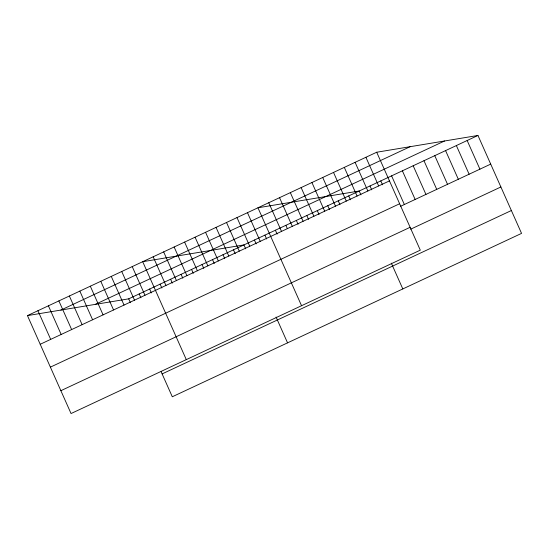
<?xml version="1.0" encoding="UTF-8"?>
<svg xmlns="http://www.w3.org/2000/svg" width="549" height="549" viewBox="0 0 549 549"><rect width="100%" height="100%" fill="white"/><g stroke="black" fill="none" stroke-linecap="round" stroke-linejoin="round"><path stroke-width="0.82" d="M376.703 152.231L420.301 250.159L71.047 413.541L27.45 315.613L376.703 152.231L477.953 135.459L521.55 233.387L172.297 396.769L161.138 371.7M60.864 310.082L410.11 146.7M95.286 304.379L444.539 140.99M27.45 315.613L128.699 298.841L477.953 135.459M40.207 344.278L389.461 180.896M50.384 367.137L399.638 203.754M400.496 206.321L490.71 164.117M60.87 390.689L410.124 227.3M410.673 229.18L500.887 186.976M162.12 373.91L511.373 210.528M467.158 140.51L479.915 169.167M456.363 145.554L469.121 174.218M445.568 150.604L458.326 179.269M434.767 155.655L447.531 184.32M423.972 160.706L436.736 189.371M413.177 165.757L425.942 194.415M402.383 170.808L415.147 199.465M391.588 175.858L404.352 204.516M380.793 180.909L382.523 184.78M365.909 157.282L378.666 185.946M369.999 185.96L371.721 189.83M355.107 162.332L367.871 190.99M360.926 194.881L359.204 191.004L257.955 207.783L301.552 305.711M391.32 263.136L402.808 288.932M344.312 167.383L357.076 196.041M348.725 195.911L350.454 199.781M333.518 172.434L346.282 201.092M338.253 200.81L339.975 204.681M322.723 177.485L335.487 206.143M327.774 205.71L329.496 209.588M311.928 182.536L324.692 211.193M317.295 210.61L319.017 214.487M301.133 187.58L313.898 216.244M306.816 215.517L308.545 219.387M290.339 192.63L303.103 221.295M296.343 220.417L298.066 224.287M279.544 197.681L292.308 226.346M285.864 225.316L287.244 228.418M268.749 202.732L281.513 231.397M275.385 230.216L277.108 234.094M264.906 235.123L266.629 238.993M247.475 212.683L260.24 241.347M254.427 240.023L256.157 243.893M237.003 217.589L249.761 246.247M245.678 248.8L243.955 244.923L142.706 261.701L186.303 359.629M276.065 317.048L287.552 342.851M226.524 222.489L239.282 251.147M233.476 249.822L235.198 253.7M216.045 227.389L228.803 256.047M222.997 254.729L224.719 258.6M205.566 232.289L218.33 260.953M212.518 259.629L214.247 263.499M195.087 237.195L207.851 265.853M202.046 264.529L203.768 268.406M184.615 242.095L197.372 270.753M191.567 269.429L193.289 273.306M174.136 246.995L186.893 275.653M181.088 274.335L182.81 278.206M163.657 251.895L176.421 280.56M170.609 279.235L172.331 283.106M153.178 256.795L165.942 285.459M160.13 284.135L161.859 288.012M149.657 289.035L151.38 292.912M132.227 266.601L144.984 295.259M139.178 293.941L140.901 297.812M121.748 271.501L134.505 300.166M128.699 298.841L130.422 302.712M111.269 276.401L124.033 305.066M100.79 281.308L113.554 309.965M90.317 286.207L103.075 314.865M79.838 291.107L92.596 319.772M69.359 296.007L82.124 324.672M58.88 300.914L71.645 329.572M48.408 305.814L61.165 334.471M37.929 310.713L50.686 339.378"/></g></svg>
